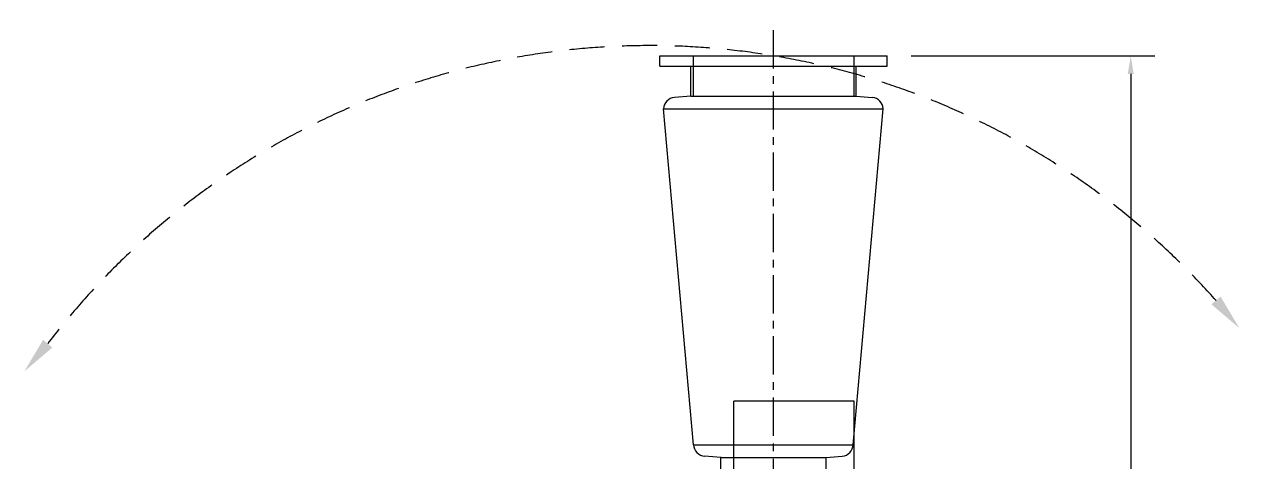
# Model space of a CAD drawing. Header units: inches. Extents: x 0 to 22015, y 0 to 16774.
# Drawn here: x 3535 to 6571, y 3952 to 5037 of the extents above; entities that cross this region are included whole.
import ezdxf

# ---------------------------------------------------------------- set-up
doc = ezdxf.new("R2010")
doc.units = ezdxf.units.IN
doc.header["$MEASUREMENT"] = 0
doc.linetypes.add('CENTER', pattern=[50.8, 31.75, -6.35, 6.35, -6.35])
doc.linetypes.add('DASHED', pattern=[0.75, 0.5, -0.25])
doc.layers.get('Defpoints').update_dxf_attribs({"lineweight": 5})
doc.layers.add('CAXA0', color=7, linetype='Continuous', lineweight=5)
doc.layers.add('CAXA1', color=5, linetype='CENTER', lineweight=5)
doc.styles.add('Roman', font='arial.ttf')
doc.styles.get("Standard").update_dxf_attribs({"font": 'arial.ttf'})
doc.dimstyles.new('ISO-25', dxfattribs={"dimscale": 30, "dimtxt": 1.5, "dimasz": 1.5, "dimexe": 2, "dimexo": 2, "dimtad": 1, "dimtih": 1, "dimtoh": 1, "dimdec": 1, "dimlfac": 0.03937, "dimdsep": 46, "dimtxsty": 'Standard', "dimcen": 2.5, "dimclrd": 7, "dimclre": 7, "dimclrt": 7, "dimadec": 0, "dimazin": 0, "dimtfac": 1, "dimtdec": 1, "dimtmove": 0, "dimatfit": 3, "dimfxl": 1, "dimlwd": 5, "dimlwe": 5, "dimarcsym": 0})

# ---------------------------------------------------------------- blocks, each defined once
blk = doc.blocks.new('*D42')
at = {"color": 7, "linetype": 'Continuous', "lineweight": 5, "transparency": 16777216}
for p, q in [((5743.5, 4959.1), (6350.2, 4959.1)), ((6290.2, 4914.1), (6290.2, 3692.2)), ((6290.2, 2264.2), (6290.2, 3486.2)), ((5786.8, 2219.2), (6350.2, 2219.2))]:
    blk.add_line(p, q, dxfattribs=at)
at = {"color": 7, "transparency": 16777216}
for points in [[(6282.7, 4914.1), (6297.7, 4914.1), (6290.2, 4959.1)], [(6282.7, 2264.2), (6297.7, 2264.2), (6290.2, 2219.2)]]:
    blk.add_solid(points, dxfattribs=at)
at = {"layer": 'Defpoints', "color": 0, "transparency": 16777216}
for p in [(5683.5, 4959.1), (6290.2, 4959.1), (5726.8, 2219.2)]:
    blk.add_point(p, dxfattribs=at)
at = {"color": 7, "lineweight": 5, "transparency": 16777216, "insert": (6290.2, 3589.2), "char_height": 165, "attachment_point": 5, "style": 'Roman'}
blk.add_mtext('107.9', dxfattribs=at)

msp = doc.modelspace()

# ---------------------------------------------------------------- linework, layer by layer
at = {"color": 7, "lineweight": 5}
for p, q in [((5117.79, 4933.14), (5117.79, 4959.14)), ((5117.79, 4959.14), (5683.5, 4959.14)), ((5200.29, 4959.14), (5200.29, 4859.14)), ((5600.29, 4959.14), (5600.29, 4859.14)), ((5683.5, 4933.14), (5683.5, 4959.14)), ((5117.79, 4933.14), (5683.5, 4933.14)), ((5194.29, 4859.14), (5194.29, 4933.14)), ((5606.29, 4859.14), (5606.29, 4933.14)), ((5194.33, 4859.15), (5153.94, 4855.61)), ((5194.33, 4859.15), (5606.29, 4859.14)), ((5606.29, 4859.14), (5646.63, 4855.61)), ((5126.59, 4827.14), (5673.98, 4827.14)), ((5201.59, 3991.14), (5126.59, 4827.14)), ((5598.98, 3991.14), (5673.98, 4827.14)), ((5201.59, 3991.14), (5598.98, 3991.14)), ((5269.85, 3959.09), (5228.94, 3962.67)), ((5269.29, 3959.14), (5531.29, 3959.14)), ((5269.29, 3883.14), (5269.29, 3959.14)), ((5531.29, 3959.14), (5571.63, 3962.67)), ((5531.29, 3883.14), (5531.29, 3959.14))]:
    msp.add_line(p, q, dxfattribs=at)
at = {"color": 7, "linetype": 'DASHED', "lineweight": 5, "ltscale": 175}
msp.add_arc((5091.99, 3099.23), 1885.35, 41.56529, 142.66672, dxfattribs=at)
at = {"color": 7, "lineweight": 5}
for centre, start, end in [((5156.56, 4825.73), 95, 177.29569), ((5644.01, 4825.73), 2.70431, 85), ((5231.56, 3992.56), 182.70431, 265), ((5569.01, 3992.56), 275, 357.29569)]:
    msp.add_arc(centre, 30, start, end, dxfattribs=at)
at = {"color": 7, "linetype": 'Continuous', "lineweight": 5}
for points in [[(6491.16, 4340.42), (6560.74, 4281.39), (6514.07, 4359.79)], [(3604.37, 4232.91), (3534.79, 4173.89), (3581.46, 4252.29)], [(3604.37, 4232.91), (3534.79, 4173.89), (3581.46, 4252.29)]]:
    msp.add_solid(points, dxfattribs=at)
at = {"layer": 'CAXA0', "color": 7, "linetype": 'Continuous', "lineweight": 5}
for p, q in [((5301.62, 3825.23), (5301.62, 4099.23)), ((5601.62, 4099.23), (5301.62, 4099.23)), ((5601.62, 3345.22), (5601.62, 4099.23))]:
    msp.add_line(p, q, dxfattribs=at)
at = {"layer": 'CAXA1', "linetype": 'CENTER', "lineweight": 5, "ltscale": 3}
msp.add_line((5400.29, 3098.98), (5400.29, 5037.39), dxfattribs=at)

# ---------------------------------------------------------------- dimensions: what is measured, and where the dimension line sits
at = {"color": 7, "lineweight": 5}
dim = msp.add_linear_dim(base=(6290.21, 4959.14), p1=(5726.8, 2219.23), p2=(5683.5, 4959.14), angle=90, dimstyle='ISO-25', override={"dimtxt": 5.5, "dimpost": '\\X', "dimtxsty": 'Roman', "dimtmove": 1}, dxfattribs=at)
dim.commit()
dim.dimension.update_dxf_attribs({"geometry": '*D42', "text_midpoint": (6290.21, 3589.19), "dimtype": 160})

doc.saveas('drawing.dxf')
